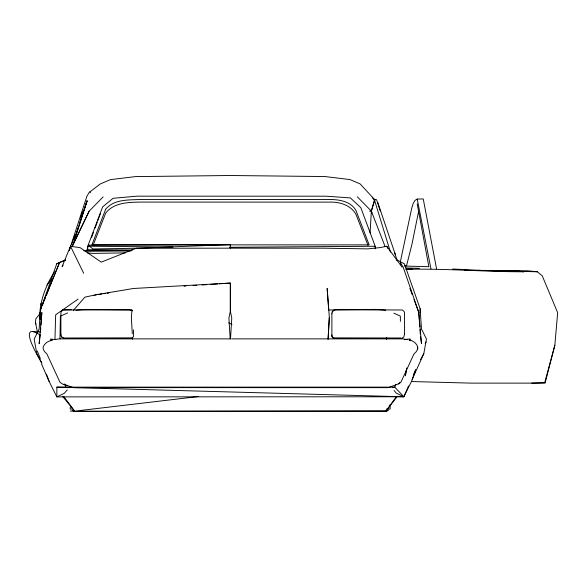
<?xml version="1.0" encoding="UTF-8"?>
<svg xmlns="http://www.w3.org/2000/svg" width="587" height="587" viewBox="0 0 587 587"><rect width="100%" height="100%" fill="white"/><g stroke="black" fill="none" stroke-linecap="round" stroke-linejoin="round"><path stroke-width="0.88" d="M133.557 329.806L133.41 336.777L132.075 338.171L131.04 338.31L63.719 338.31L61.642 337.055L61.048 335.757M230.163 338.875L228.923 317.963L230.339 311.044L230.339 283.066L133.542 288.474L95.542 294.835L84.888 297.161L73.287 310.464M398.69 384.008L400.928 382.188L413.872 354.13L416.359 351.547L417.673 348.964C418.289 344.334 413.806 341.289 409.968 339.961M40.437 313.26L40.466 308.828L59.581 262.455L65.715 259.924M59.962 339.169L60.402 316.122L67.644 312.937M410.049 340.614L410.078 338.956L404.164 339.587M54.951 339.271L55.677 314.801L78.1 299.106M328.111 339.11L329.336 317.332L327.142 288.415L328.713 310.017L376.076 309.364L385.674 310.215M328.074 339.169L329.307 317.391M230.522 338.875L231.762 317.963L230.339 311.044M370.074 232.951L371.351 211.122L374.44 199.822L390.436 252.072M40.452 332.286L40.774 327.788M40.965 325.088L41.86 312.482L39.168 343.725L40.224 334.964M412.14 379.503L423.829 353.579L426.441 338.956L421.473 328.984L420.123 308.711L404.406 263.842L396.313 259.564M411.56 381.535L471.038 383.12L545.103 383.12L554.847 345.237L557.65 312.666L542.219 275.773L537.325 271.781L527.706 270.783L477.928 270.365L500.77 270.908M40.371 309.782L40.466 308.828L39.124 329.102L34.163 339.073L36.82 353.697L41.376 362.15M404.538 334.223L403.797 337.063L401.721 338.317L333.365 338.178L332.029 336.784L331.882 335.104L331.882 313.722M37.385 331.838L35.455 322.446L35.844 318.792L39.806 313.898M54.415 271.906C46.96 283.506 41.545 296.662 40.07 310.428M331.882 313.906L332.176 311.91L334.106 309.958M406.263 370.507L405.36 375.841L406.769 367.968M418.531 211.797L412.001 244.067L406.512 265.86L404.766 265.889M400.305 261.985L411.663 208.517L413.175 203.462L414.936 200.468L417.225 199.059L423.249 198.956L436.559 268.78M554.847 345.237L544.721 382.607L531.69 383.12M69.31 250.458L70.535 246.32L80.089 247.641L101.25 262.125L136.213 248.257L230.287 244.603L230.295 248.169L324.369 248.198L367.778 248.873L380.501 247.553L386.738 246.224L402.088 267.166M371.887 212.861L371.351 211.122L374.858 199.822L360.073 183.863L349.881 179.541L324.86 176.54L230.185 175.513L135.502 176.599L110.488 179.615L100.296 183.944L90.75 191.259L90.149 192.837M73.727 242.504L87.155 200.776L74.931 237.904M69.413 250.025L86.891 196.241L89.76 191.545M74.285 239.635L78.511 226.685M79.634 223.229L86.949 200.783M71.607 244.764L74.784 235.211M80.558 217.836L82.584 211.753M49.946 286.471L59.581 262.455L56.741 263.776L40.305 310.486L41.303 308.006M415.09 371.63L411.465 381.491L403.827 396.775L56.851 396.885L49.205 381.601L41.538 363.999M87.793 247.677L86.524 251.089L130.784 250.759M91.587 237.427L93.487 232.305M95.072 228.035L97.288 222.062M97.919 220.352L100.45 213.521M132.552 249.981L87.757 249.71L87.757 246.21L102.637 206.895L113.064 198.303L136.888 196.161L326.027 196.19L350.351 197.914L360.778 207.578L375.181 246.254L375.181 248.881M93.157 245.146L105.66 213.125C113.797 202.647 127.805 202.339 140.022 202.082L330.202 202.119C340.115 201.84 350.879 205.34 355.986 214.343L367.939 245.19M40.635 310.296L39.659 312.812L40.209 318.242M42.301 305.519L43.299 303.031M43.966 301.38L45.625 297.235M46.292 295.584L49.616 287.3M415.728 369.399L413.285 375.108M70.638 245.887L62.105 266.586L63.132 265.126M395.807 384.646L394.772 387.141L392.593 387.64M408.552 385.945L403.827 396.775L56.851 387.141L56.851 396.885L64.438 393.224L67.204 389.9M72.23 246.496L89.107 211.203L103.121 196.902M72.054 246.65L89.107 211.203M420.512 359.728L423.829 353.579M387.097 410.166L387.721 409.058M425.208 343.439L426.184 341.95M332.176 312.093L333.071 310.839L335.588 309.723L402.462 310.002L404.098 311.536L404.538 312.79L404.538 334.407M73.639 410.819L72.194 410.159L73.713 411.487L385.945 411.061L396.548 396.474M198.457 396.533L74.659 411.157L385.945 411.061L397.384 396.269M46.916 285.062L51.348 279.522M61.349 311.352L62.978 309.819L71.592 309.665M399.732 382.643L398.155 384.008L388.301 387.64L73.47 387.64L63.836 384.309M94.052 295.767L95.542 294.835L101.815 293.984M51.091 340.753L52.661 339.961M51.803 339.961L46.755 342.338L44.546 344.54L43.196 346.822L43.196 348.964L44.502 351.547L46.989 354.13L59.94 382.188L62.479 384.008L67.586 385.82M386.789 410.724L388.308 410.064L386.84 411.392L385.945 411.061M56.741 263.776L65.634 259.975M55.061 339.557L59.067 338.875M103.613 293.742L105.403 293.5M107.201 293.258L108.991 293.016M132.075 337.987L63.719 338.127L61.642 336.872M75.899 310.23L84.631 309.459L131.987 310.075L131.371 317.391L132.295 333.724M184.032 286.185L185.852 286.06M193.116 285.575L196.748 285.326M202.192 284.959L206.734 284.658M210.366 284.409L217.63 283.925M219.443 283.8L230.339 283.066L230.353 310.985M405.844 269.36C445.195 268.332 484.524 271.854 523.912 271.781L514.293 270.783L464.515 270.365M125.325 252.88L92.768 253.408L87.316 252.843M375.181 246.254L229.4 247.296M230.287 244.603L88.27 245.139L92.805 248.961L136.213 248.257L230.295 248.169M373.824 199.675L376.561 199.668L380.244 210.924M369.539 211.122L371.351 211.122L385.072 246.467M82.518 309.642L98.902 309.606M83.802 250.766L131.385 250.766M400.811 338.127L334.407 338.127L332.77 337.569L332.029 336.593L331.882 334.92M59.977 338.875L230.427 338.875M231.645 338.875L403.012 338.875L407.371 339.653M56.851 387.141L394.772 387.141L403.827 396.775L396.269 393.121L394.068 390.465M72.04 409.058L70.205 409.058L70.205 407.224M386.466 409.058L390.135 409.058L390.135 404.487M70.205 411.061L73.764 411.061M355.619 309.584L379.283 309.635M172.974 247.024L87.757 246.21M515.393 271.26L537.325 271.781M404.839 266.05L428.855 266.696L417.218 203.916M405.94 267.98L419.448 268.332M33.136 331.633L40.452 331.934M452.65 268.993L480.68 270.38M412.294 269.169L407.275 269.117M55.714 339.602L50.643 339.066L50.673 340.724M68.143 387.736L65.971 387.244L64.585 383.92M393.862 313.194L400.312 316.019L400.415 321.338M228.629 322.887L231.968 324.406M409.117 339.961L410.584 340.753M131.334 309.958L132.376 310.655M132.376 310.839L129.852 309.723L62.978 310.002L61.349 311.536L60.901 312.79L60.901 334.407M372.239 197.797L374.858 199.822M357.322 196.821L371.351 211.122M62.552 396.298L74.659 411.157L64.078 396.878M377.742 202.346L395.367 254.685M41.963 363.47L37.106 354.834A134.284 16.502 51.1 0 1 40.099 334.972M386.738 246.224L388.007 248.631M70.535 246.32L83.684 273.315M37.274 351.041L40.364 358.51M400.987 264.392L400.356 262.683L403.188 267.166L418.766 312.365L421.466 343.608L420.615 336.6M409.88 288.378L412.096 294.38M414.004 299.517L418.766 312.365L419.786 326.768M46.476 374.205L49.205 381.601M35.455 322.446L35.998 324.061M394.662 252.659L397.208 260.753M417.225 199.059L430.961 268.875M39.571 313.319L40.209 319.651M60.901 334.223L61.048 335.94M420.123 308.711L420.248 310.369M419.976 329.468L420.292 333.974M132.501 337.356L132.611 339.169M420.006 310.699L420.094 312.666M40.951 303.34L41.009 305.159M417.673 346.822L417.673 348.964M386.701 337.62L386.701 339.447M105.66 209.258L91.917 244.838L369.164 244.882L355.986 210.491C350.909 201.502 339.66 199.558 330.202 199.499L140.022 199.47C128.157 200.108 114.047 199.132 105.66 209.258"/></g></svg>
